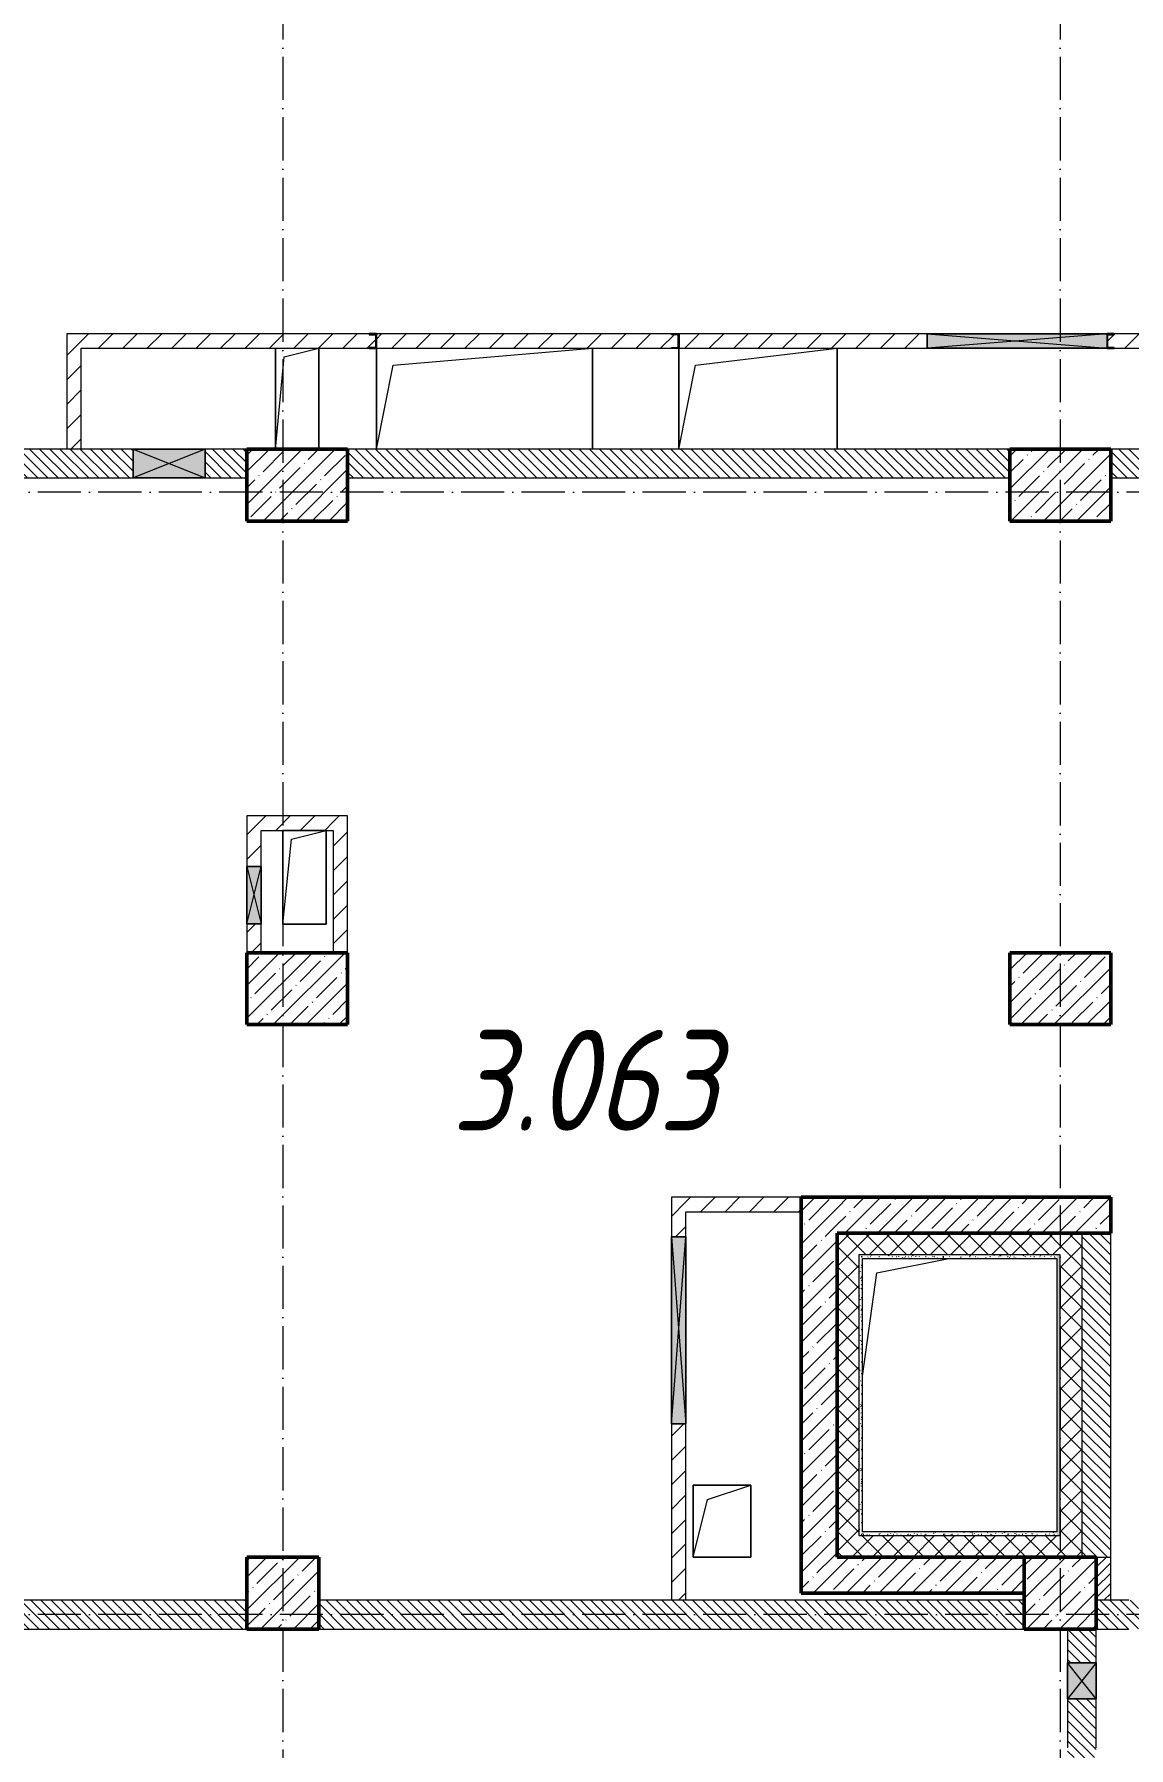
# Model space of a CAD drawing. Header units: millimetres. Extents: x -12989 to 629078, y -109036 to 555275.
# Drawn here: x 359795 to 367396, y -32507 to -20600 of the extents above; entities that cross this region are included whole.
import ezdxf

# ---------------------------------------------------------------- set-up
doc = ezdxf.new("R2010")
doc.units = ezdxf.units.MM
doc.linetypes.add('50_200_ШТРИХ_1Т_ш5_п1_п1_', pattern=[700, 500, -100, 0, -100])
for name, color, linetype, lineweight in [('4 -стяжа', 7, 'Continuous', 30), ('A-DETL-GENF-OTLN', 7, 'Continuous', 9), ('A-FLOR-____-OTLN', 7, 'Continuous', 9), ('A-GENM-____-MCUT', 7, 'Continuous', 25), ('A-GENM-____-OTLN', 7, 'Continuous', 9), ('A-GENM-____-OTLN-1', 7, 'Continuous', 25), ('A-GLAZ-____-OTLN', 7, 'Continuous', 9), ('A-WALL-____-MCUT', 7, 'Continuous', 13), ('A-WALL-____-MCUT-1', 7, 'Continuous', 9), ('A-WALL-____-MCUT-2', 7, 'Continuous', 50), ('A-WALL-____-PATT-1', 7, 'Continuous', 9), ('A-WALL-FNSH-MCUT-1', 7, 'Continuous', 9), ('S-COLS-____-MCUT', 7, 'Continuous', 50), ('S-COLS-____-OTLN', 7, 'Continuous', 9), ('S-GRID-____-OTLN-1', 7, '50_200_ШТРИХ_1Т_ш5_п1_п1_', 9), ('Марки помещений', 7, 'Continuous', 9)]:
    doc.layers.add(name, color=color, linetype=linetype, lineweight=lineweight)
doc.layers.add('A-WALL-____-PATT-2', color=7, linetype='Continuous', lineweight=9, true_color=0x787878)
doc.layers.get('4 -стяжа').off()
doc.styles.add('ISOCPEUR_I_2', font='isocpeui.ttf', dxfattribs={"width": 0.85, "height": 2.3})
pattern_1 = [(135, (283770.707, -86863.456), (-35.35534, -35.35534), [])]
pattern_2 = [(45, (283770.71, -86863.46), (-84.85281, 84.85281), [])]
pattern_3 = [(45, (283770.7, -86863.46), (-114.04925, 114.04925), []), (45, (283884.76, -86863.46), (-114.04925, 114.04925), [201.612, -40.322, 3.353, -36.97])]
pattern_4 = [(0, (283770.707, -86863.456), (81.28, 20.32), [3.353, -57.607, 3.353, -57.607, -325.12]), (0, (283770.707, -86863.456), (81.28, 20.32), [-121.92, 3.353, -118.567, 3.353, -57.607, -142.24]), (0, (283770.707, -86863.456), (81.28, 20.32), [-304.8, 3.353, -37.287, 3.353, -98.247]), (120, (283801.187, -86853.296), (-58.2376362, 60.230545), [3.353, -57.607, 3.353, -57.607, -325.12]), (120, (283801.187, -86853.296), (-58.2376362, 60.230545), [-121.92, 3.353, -118.567, 3.353, -57.607, -142.24]), (120, (283801.187, -86853.296), (-58.2376362, 60.230545), [-304.8, 3.353, -37.287, 3.353, -98.247]), (240, (283811.347, -86812.656), (-23.0423638, -80.550545), [3.353, -57.607, 3.353, -57.607, -325.12]), (240, (283811.347, -86812.656), (-23.0423638, -80.550545), [-121.92, 3.353, -118.567, 3.353, -57.607, -142.24]), (240, (283811.347, -86812.656), (-23.0423638, -80.550545), [-304.8, 3.353, -37.287, 3.353, -98.247])]
pattern_5 = [(45, (283770.71, -86863.46), (-70.71068, 70.71068), []), (135, (283770.71, -86863.46), (-70.71068, -70.71068), [])]

# ---------------------------------------------------------------- blocks, each defined once
blk = doc.blocks.new('BSC_Колонна _Прямоугольная - 500х500-V38-АР1_План отверстий 3 этажа в осях 1-64_Ю-ЯЯ')
at = {"layer": 'S-COLS-____-OTLN'}
h = blk.add_hatch(dxfattribs=at)
h.set_pattern_fill('FP_46', color=256, style=0, pattern_type=2)
h.set_pattern_definition([(45, (-83150, -55431.04), (-114.04925, 114.04925), []), (45, (-83035.95, -55431.04), (-114.04925, 114.04925), [201.613, -40.323, 3.353, -36.97])])
h.paths.add_polyline_path([(-250, -250), (250, -250), (250, 250), (-250, 250)], flags=0)
at = {"layer": 'S-COLS-____-MCUT'}
for p, q in [((250, 250), (-250, 250)), ((-250, 250), (-250, -250)), ((250, -250), (250, 250)), ((-250, -250), (250, -250))]:
    blk.add_line(p, q, dxfattribs=at)
blk = doc.blocks.new('BSC_Колонна _Прямоугольная - 500х500-V42-АР1_План отверстий 3 этажа в осях 1-64_Ю-ЯЯ')
at = {"layer": 'S-COLS-____-OTLN'}
h = blk.add_hatch(dxfattribs=at)
h.set_pattern_fill('FP_50', color=256, style=0, pattern_type=2)
h.set_pattern_definition([(45, (-77750, -55431.04), (-114.04925, 114.04925), []), (45, (-77635.95, -55431.04), (-114.04925, 114.04925), [201.613, -40.323, 3.353, -36.97])])
h.paths.add_polyline_path([(-250, -250), (250, -250), (250, 250), (-250, 250)], flags=0)
at = {"layer": 'S-COLS-____-MCUT'}
for p, q in [((250, 250), (-250, 250)), ((-250, 250), (-250, -250)), ((250, -250), (250, 250)), ((-250, -250), (250, -250))]:
    blk.add_line(p, q, dxfattribs=at)
blk = doc.blocks.new('BSC_Колонна _Прямоугольная - 500х700-V106-АР1_План отверстий 3 этажа в осях 1-64_Ю-ЯЯ')
at = {"layer": 'S-COLS-____-OTLN'}
h = blk.add_hatch(dxfattribs=at)
h.set_pattern_fill('FP_111', color=256, style=0, pattern_type=2)
h.set_pattern_definition([(315, (-63131.04, 77850), (114.04925, 114.04925), []), (315, (-63131.04, 77735.95), (114.04925, 114.04925), [201.613, -40.323, 3.353, -36.97])])
h.paths.add_polyline_path([(-250, 350), (-250, -350), (250, -350), (250, 350)], flags=0)
at = {"layer": 'S-COLS-____-MCUT'}
for p, q in [((250, 350), (-250, 350)), ((-250, 350), (-250, -350)), ((250, -350), (250, 350)), ((-250, -350), (250, -350))]:
    blk.add_line(p, q, dxfattribs=at)
blk = doc.blocks.new('BSC_Колонна _Прямоугольная - 500х700-V107-АР1_План отверстий 3 этажа в осях 1-64_Ю-ЯЯ')
at = {"layer": 'S-COLS-____-OTLN'}
h = blk.add_hatch(dxfattribs=at)
h.set_pattern_fill('FP_112', color=256, style=0, pattern_type=2)
h.set_pattern_definition([(315, (-63131.04, 83150), (114.04925, 114.04925), []), (315, (-63131.04, 83035.95), (114.04925, 114.04925), [201.613, -40.323, 3.353, -36.97])])
h.paths.add_polyline_path([(-250, 350), (-250, -350), (250, -350), (250, 350)], flags=0)
at = {"layer": 'S-COLS-____-MCUT'}
for p, q in [((250, 350), (-250, 350)), ((-250, 350), (-250, -350)), ((250, -350), (250, 350)), ((-250, -350), (250, -350))]:
    blk.add_line(p, q, dxfattribs=at)
blk = doc.blocks.new('BSC_Колонна _Прямоугольная - 500х700-V125-АР1_План отверстий 3 этажа в осях 1-64_Ю-ЯЯ')
at = {"layer": 'S-COLS-____-OTLN'}
h = blk.add_hatch(dxfattribs=at)
h.set_pattern_fill('FP_130', color=256, style=0, pattern_type=2)
h.set_pattern_definition([(315, (-59631.04, 77850), (114.04925, 114.04925), []), (315, (-59631.04, 77735.95), (114.04925, 114.04925), [201.613, -40.323, 3.353, -36.97])])
h.paths.add_polyline_path([(-250, 350), (-250, -350), (250, -350), (250, 350)], flags=0)
at = {"layer": 'S-COLS-____-MCUT'}
for p, q in [((250, 350), (-250, 350)), ((-250, 350), (-250, -350)), ((250, -350), (250, 350)), ((-250, -350), (250, -350))]:
    blk.add_line(p, q, dxfattribs=at)
blk = doc.blocks.new('BSC_Колонна _Прямоугольная - 500х700-V126-АР1_План отверстий 3 этажа в осях 1-64_Ю-ЯЯ')
at = {"layer": 'S-COLS-____-OTLN'}
h = blk.add_hatch(dxfattribs=at)
h.set_pattern_fill('FP_131', color=256, style=0, pattern_type=2)
h.set_pattern_definition([(315, (-59631.04, 83150), (114.04925, 114.04925), []), (315, (-59631.04, 83035.95), (114.04925, 114.04925), [201.613, -40.323, 3.353, -36.97])])
h.paths.add_polyline_path([(-250, 350), (-250, -350), (250, -350), (250, 350)], flags=0)
at = {"layer": 'S-COLS-____-MCUT'}
for p, q in [((250, 350), (-250, 350)), ((-250, 350), (-250, -350)), ((250, -350), (250, 350)), ((-250, -350), (250, -350))]:
    blk.add_line(p, q, dxfattribs=at)
blk = doc.blocks.new('154_Фахверк_СКБ_Швеллер - Тип_100_3960-28318856-АР1_План отверстий 3 этажа в осях 1-64_Ю-ЯЯ')
at = {"layer": 'A-GENM-____-MCUT'}
for p, q in [((175, 50), (125, 50)), ((125, 50), (125, -50)), ((128, 47), (175, 47)), ((128, -47), (128, 47)), ((175, 47), (175, 50)), ((125, -50), (175, -50)), ((175, -47), (128, -47)), ((175, -50), (175, -47))]:
    blk.add_line(p, q, dxfattribs=at)
blk = doc.blocks.new('154_Фахверк_СКБ_Швеллер - Тип_100_3960-28494444-АР1_План отверстий 3 этажа в осях 1-64_Ю-ЯЯ')
at = {"layer": 'A-GENM-____-MCUT'}
for p, q in [((125, 50), (175, 50)), ((125, -50), (125, 50)), ((128, 47), (128, -47)), ((175, 47), (128, 47)), ((175, 50), (175, 47)), ((175, -50), (125, -50)), ((128, -47), (175, -47)), ((175, -47), (175, -50))]:
    blk.add_line(p, q, dxfattribs=at)
blk = doc.blocks.new('AR_Отверстие прямоугольное _в плите_ - AR_Отверстие прямоугольное _в плите_-30459803-АР1_План отверстий 3 этажа в осях 1-64_Ю-ЯЯ')
at = {"layer": 'A-GENM-____-OTLN'}
for p, q in [((-150, 350), (-150, -350)), ((-150, -350), (-90, 290)), ((-90, 290), (150, 350)), ((150, -350), (150, 350))]:
    blk.add_line(p, q, dxfattribs=at)
blk = doc.blocks.new('AR_Отверстие прямоугольное _в плите_ - AR_Отверстие прямоугольное _в плите_-30552792-АР1_План отверстий 3 этажа в осях 1-64_Ю-ЯЯ')
at = {"layer": 'A-GENM-____-OTLN'}
for p, q in [((150, 325), (-150, 325)), ((-150, 325), (-150, -325)), ((-150, -325), (-90, 265)), ((-90, 265), (150, 325)), ((150, -325), (150, 325)), ((-150, -325), (150, -325))]:
    blk.add_line(p, q, dxfattribs=at)
blk = doc.blocks.new('AR_Отверстие прямоугольное _в плите_ - AR_Отверстие прямоугольное _в плите_-30459445-АР1_План отверстий 3 этажа в осях 1-64_Ю-ЯЯ')
at = {"layer": 'A-GENM-____-OTLN'}
for p, q in [((200, 250), (-200, 250)), ((-200, 250), (-200, -250)), ((-100, 150), (200, 250)), ((200, -250), (200, 250)), ((-200, -250), (-100, 150)), ((-200, -250), (200, -250))]:
    blk.add_line(p, q, dxfattribs=at)
blk = doc.blocks.new('AR_Отверстие прямоугольное _в плите_ - AR_Отверстие прямоугольное _в плите_-30552518-АР1_План отверстий 3 этажа в осях 1-64_Ю-ЯЯ')
at = {"layer": 'A-GENM-____-OTLN'}
for p, q in [((-650, 132), (-550, 850)), ((-550, 850), (-50, 950))]:
    blk.add_line(p, q, dxfattribs=at)
blk = doc.blocks.new('AR_Отверстие прямоугольное _в плите_ - AR_Отверстие прямоугольное _в плите_-V205-АР1_План отверстий 3 этажа в осях 1-64_Ю-ЯЯ')
at = {"layer": 'A-GENM-____-OTLN'}
for p, q in [((-750, 350), (-750, -350)), ((-633, 233), (750, 350)), ((750, -350), (750, 350)), ((-750, -350), (-633, 233))]:
    blk.add_line(p, q, dxfattribs=at)
blk = doc.blocks.new('AR_Отверстие прямоугольное _в плите_ - AR_Отверстие прямоугольное _в плите_-30552744-АР1_План отверстий 3 этажа в осях 1-64_Ю-ЯЯ')
at = {"layer": 'A-GENM-____-OTLN'}
for p, q in [((-550, 350), (-550, -350)), ((-433, 233), (550, 350)), ((550, -350), (550, 350)), ((-550, -350), (-433, 233))]:
    blk.add_line(p, q, dxfattribs=at)
blk = doc.blocks.new('AR_Отверстие прямоугольное _в стене__БезПР - AR_Отверстие прямоугольное _в стене__БезПР-36427908-АР1_План отверстий 3 этажа в осях 1-64_Ю-ЯЯ')
at = {"layer": 'A-GLAZ-____-OTLN'}
blk.add_hatch(color=256, dxfattribs=at).paths.add_polyline_path([(250, -100), (250, 100), (-250, 100), (-250, -100)], flags=0)
at = {"layer": 'A-DETL-GENF-OTLN'}
for p, q in [((-250, -100), (-250, 100)), ((-250, 100), (250, 100)), ((250, 100), (-250, -100)), ((-250, 100), (250, -100)), ((250, 100), (-250, 100)), ((-250, 100), (-250, -100)), ((250, 100), (250, -100)), ((250, -100), (250, 100)), ((250, -100), (-250, -100)), ((-250, -100), (250, -100))]:
    blk.add_line(p, q, dxfattribs=at)
at = {"layer": 'A-GLAZ-____-OTLN'}
blk.add_line((250, 100), (-250, 100), dxfattribs=at)
blk = doc.blocks.new('AR_Отверстие прямоугольное _в стене__БезПР - AR_Отверстие прямоугольное _в стене__БезПР-36428025-АР1_План отверстий 3 этажа в осях 1-64_Ю-ЯЯ')
at = {"layer": 'A-GLAZ-____-OTLN'}
blk.add_hatch(color=256, dxfattribs=at).paths.add_polyline_path([(-200, -50), (200, -50), (200, 50), (-200, 50)], flags=0)
at = {"layer": 'A-DETL-GENF-OTLN'}
for p, q in [((-200, -50), (-200, 50)), ((-200, 50), (200, 50)), ((200, 50), (-200, -50)), ((-200, 50), (200, -50)), ((200, 50), (-200, 50)), ((-200, 50), (-200, -50)), ((200, 50), (200, -50)), ((200, -50), (200, 50)), ((200, -50), (-200, -50)), ((-200, -50), (200, -50))]:
    blk.add_line(p, q, dxfattribs=at)
at = {"layer": 'A-GLAZ-____-OTLN'}
blk.add_line((200, 50), (-200, 50), dxfattribs=at)
blk = doc.blocks.new('AR_Отверстие прямоугольное _в стене_ - AR_Отверстие прямоугольное _в стене__ОВ-36941390-АР1_План отверстий 3 этажа в осях 1-64_Ю-ЯЯ')
at = {"layer": 'A-GLAZ-____-OTLN'}
blk.add_hatch(color=256, dxfattribs=at).paths.add_polyline_path([(-650, -50), (650, -50), (650, 50), (-650, 50)], flags=0)
at = {"layer": 'A-DETL-GENF-OTLN'}
for p, q in [((-650, -50), (-650, 50)), ((-650, 50), (650, 50)), ((650, 50), (-650, -50)), ((-650, 50), (650, -50)), ((650, 50), (-650, 50)), ((-650, 50), (-650, -50)), ((650, 50), (650, -50)), ((650, -50), (650, 50)), ((650, -50), (-650, -50)), ((-650, -50), (650, -50))]:
    blk.add_line(p, q, dxfattribs=at)
blk = doc.blocks.new('AR_Отверстие прямоугольное _в стене_ - AR_Отверстие прямоугольное _в стене__ОВ-36940364-АР1_План отверстий 3 этажа в осях 1-64_Ю-ЯЯ')
at = {"layer": 'A-GLAZ-____-OTLN'}
blk.add_hatch(color=256, dxfattribs=at).paths.add_polyline_path([(625, -50), (625, 50), (-625, 50), (-625, -50)], flags=0)
at = {"layer": 'A-DETL-GENF-OTLN'}
for p, q in [((-625, -50), (-625, 50)), ((-625, 50), (625, 50)), ((625, 50), (-625, -50)), ((-625, 50), (625, -50)), ((625, 50), (-625, 50)), ((-625, 50), (-625, -50)), ((625, -50), (-625, -50)), ((-625, -50), (625, -50))]:
    blk.add_line(p, q, dxfattribs=at)
blk = doc.blocks.new('AR_Отверстие прямоугольное _в стене__БезПР - AR_Отверстие прямоугольное _в стене__БезПР-36899164-АР1_План отверстий 3 этажа в осях 1-64_Ю-ЯЯ')
at = {"layer": 'A-GLAZ-____-OTLN'}
blk.add_hatch(color=256, dxfattribs=at).paths.add_polyline_path([(125, 100), (-125, 100), (-125, -100), (125, -100)], flags=0)
at = {"layer": 'A-DETL-GENF-OTLN'}
for p, q in [((-125, -100), (-125, 100)), ((-125, 100), (125, 100)), ((125, 100), (-125, -100)), ((-125, 100), (125, -100)), ((125, 100), (-125, 100)), ((-125, 100), (-125, -100)), ((125, 100), (125, -100)), ((125, -100), (125, 100)), ((125, -100), (-125, -100)), ((-125, -100), (125, -100))]:
    blk.add_line(p, q, dxfattribs=at)
at = {"layer": 'A-GLAZ-____-OTLN'}
blk.add_line((125, 100), (-125, 100), dxfattribs=at)
blk = doc.blocks.new('3эт')
at = {"layer": 'S-GRID-____-OTLN-1', "color": 251, "ltscale": 0.6, "true_color": 0x636466}
for p, q in [((361520.7, 4029.4), (361520.7, -46882.4)), ((366920.7, 4029.4), (366920.7, -46882.4)), ((387845.1, -23782.4), (279101.9, -23782.4)), ((387845.1, -31582.4), (279101.9, -31582.4))]:
    blk.add_line(p, q, dxfattribs=at)

msp = doc.modelspace()

# ---------------------------------------------------------------- hatches: boundary and pattern name
at = {"layer": 'A-WALL-____-PATT-1'}
h = msp.add_hatch(dxfattribs=at)
h.set_pattern_fill('FP_7', color=256, style=0, pattern_type=2)
h.set_pattern_definition(pattern_2)
h.paths.add_polyline_path([(360020.7074, -23482.4142), (360120.7074, -23482.4142), (360120.7074, -22682.4142), (360020.7074, -22682.4142), (360020.7074, -23182.0629)], flags=0)
h = msp.add_hatch(dxfattribs=at)
h.set_pattern_fill('FP_7', color=256, style=0, pattern_type=2)
h.set_pattern_definition(pattern_2)
h.paths.add_polyline_path([(369440.7074, -22782.4142), (369440.7074, -22682.4142), (367295.7074, -22682.4142), (367295.7074, -22685.4142), (367248.7074, -22685.4142), (367248.7074, -22779.4142), (367295.7074, -22779.4142), (367295.7074, -22782.4142), (368594.9673, -22782.4142)], flags=0)
h.paths.add_polyline_path([(364220.7074, -22782.4142), (364220.7074, -22779.4142), (364267.7074, -22779.4142), (364267.7074, -22685.4142), (364220.7074, -22685.4142), (364220.7074, -22682.4142), (362170.7074, -22682.4142), (362170.7074, -22782.4142), (363292.5744, -22782.4142)], flags=0)
h.paths.add_polyline_path([(364270.7074, -22782.4142), (365995.7074, -22782.4142), (365995.7074, -22682.4142), (364270.7074, -22682.4142), (364270.7074, -22779.4142)], flags=0)
h.paths.add_polyline_path([(360120.7074, -22782.4142), (362120.7074, -22782.4142), (362120.7074, -22779.4142), (362167.7074, -22779.4142), (362167.7074, -22685.4142), (362120.7074, -22685.4142), (362120.7074, -22682.4142), (360120.7074, -22682.4142)], flags=0)
h = msp.add_hatch(dxfattribs=at)
h.set_pattern_fill('FP_9', color=256, style=0, pattern_type=2)
h.set_pattern_definition(pattern_1)
h.paths.add_polyline_path([(361270.7074, -23682.4142), (361270.7074, -23482.4142), (360980.7074, -23482.4142), (360980.7074, -23682.4142)], flags=0)
h.paths.add_polyline_path([(360480.7074, -23682.4142), (360480.7074, -23482.4142), (358520.7074, -23482.4142), (358520.7074, -23682.4142)], flags=0)
h = msp.add_hatch(dxfattribs=at)
h.set_pattern_fill('FP_9', color=256, style=0, pattern_type=2)
h.set_pattern_definition(pattern_1)
h.paths.add_polyline_path([(366570.7074, -23682.4142), (366570.7074, -23482.4142), (361970.7074, -23482.4142), (361970.7074, -23682.4142), (365060.0387, -23682.4142)], flags=0)
h = msp.add_hatch(dxfattribs=at)
h.set_pattern_fill('FP_9', color=256, style=0, pattern_type=2)
h.set_pattern_definition(pattern_1)
h.paths.add_polyline_path([(369540.7074, -23682.4142), (369540.7074, -23482.4142), (367270.7074, -23482.4142), (367270.7074, -23682.4142), (368594.9673, -23682.4142)], flags=0)
h = msp.add_hatch(dxfattribs=at)
h.set_pattern_fill('FP_7', color=256, style=0, pattern_type=2)
h.set_pattern_definition(pattern_2)
h.paths.add_polyline_path([(361370.7074, -26982.4142), (361370.7074, -26782.4142), (361270.7074, -26782.4142), (361270.7074, -26982.4142)], flags=0)
h.paths.add_polyline_path([(361270.7074, -26382.4142), (361370.7074, -26382.4142), (361370.7074, -26032.4142), (361270.7074, -26032.4142)], flags=0)
h = msp.add_hatch(dxfattribs=at)
h.set_pattern_fill('FP_7', color=256, style=0, pattern_type=2)
h.set_pattern_definition(pattern_2)
h.paths.add_polyline_path([(361370.7074, -26132.4142), (361870.7074, -26132.4142), (361870.7074, -26032.4142), (361370.7074, -26032.4142)], flags=0)
h = msp.add_hatch(dxfattribs=at)
h.set_pattern_fill('FP_7', color=256, style=0, pattern_type=2)
h.set_pattern_definition(pattern_2)
h.paths.add_polyline_path([(361870.7074, -26982.4142), (361970.7074, -26982.4142), (361970.7074, -26032.4142), (361870.7074, -26032.4142), (361870.7074, -26411.0331)], flags=0)
h = msp.add_hatch(dxfattribs=at)
h.set_pattern_fill('FP_7', color=256, style=0, pattern_type=2)
h.set_pattern_definition(pattern_2)
h.paths.add_polyline_path([(364220.7074, -31482.4142), (364320.7074, -31482.4142), (364320.7074, -30257.4142), (364220.7074, -30257.4142)], flags=0)
h.paths.add_polyline_path([(364314.226, -28957.4142), (364320.7074, -28957.4142), (364320.7074, -28682.4142), (364220.7074, -28682.4142), (364220.7074, -28957.4142)], flags=0)
h = msp.add_hatch(dxfattribs=at)
h.set_pattern_fill('FP_7', color=256, style=0, pattern_type=2)
h.set_pattern_definition(pattern_2)
h.paths.add_polyline_path([(365120.7074, -28782.4142), (365120.7074, -28682.4142), (364320.7074, -28682.4142), (364320.7074, -28782.4142), (365060.0387, -28782.4142)], flags=0)
h = msp.add_hatch(dxfattribs=at)
h.set_pattern_fill('FP_12', color=256, style=0, pattern_type=2)
h.set_pattern_definition(pattern_3)
h.paths.add_polyline_path([(365120.7074, -31182.4142), (365370.7074, -31182.4142), (365370.7074, -28682.4142), (365120.7074, -28682.4142), (365120.7074, -29640.0033)], flags=0)
h = msp.add_hatch(dxfattribs=at)
h.set_pattern_fill('FP_12', color=256, style=0, pattern_type=2)
h.set_pattern_definition(pattern_3)
h.paths.add_polyline_path([(367270.7074, -28932.4142), (367270.7074, -28682.4142), (365370.7074, -28682.4142), (365370.7074, -28932.4142)], flags=0)
h = msp.add_hatch(dxfattribs=at)
h.set_pattern_fill('FP_4', color=256, style=0, pattern_type=2)
h.set_pattern_definition(pattern_5)
h.paths.add_polyline_path([(365520.7074, -31032.4142), (365520.7074, -28932.4142), (365370.7074, -28932.4142), (365370.7074, -31032.4142)], flags=0)
h = msp.add_hatch(dxfattribs=at)
h.set_pattern_fill('FP_4', color=256, style=0, pattern_type=2)
h.set_pattern_definition(pattern_5)
h.paths.add_polyline_path([(365520.7074, -29082.4142), (366920.7074, -29082.4142), (366920.7074, -28932.4142), (365520.7074, -28932.4142)], flags=0)
h = msp.add_hatch(dxfattribs=at)
h.set_pattern_fill('FP_4', color=256, style=0, pattern_type=2)
h.set_pattern_definition(pattern_5)
h.paths.add_polyline_path([(366920.7074, -31182.4142), (367070.7074, -31182.4142), (367070.7074, -28932.4142), (366920.7074, -28932.4142), (366920.7074, -31032.4142)], flags=0)
h = msp.add_hatch(dxfattribs=at)
h.set_pattern_fill('FP_9', color=256, style=0, pattern_type=2)
h.set_pattern_definition(pattern_1)
h.paths.add_polyline_path([(367270.7074, -31182.4142), (367270.7074, -28932.4142), (367070.7074, -28932.4142), (367070.7074, -31182.4142), (367170.7074, -31182.4142)], flags=0)
h = msp.add_hatch(dxfattribs=at)
h.set_pattern_fill('FP_4', color=256, style=0, pattern_type=2)
h.set_pattern_definition(pattern_5)
h.paths.add_polyline_path([(366827.503, -31182.4142), (366920.7074, -31182.4142), (366920.7074, -31032.4142), (365370.7074, -31032.4142), (365370.7074, -31182.4142), (366670.7074, -31182.4142)], flags=0)
h = msp.add_hatch(dxfattribs=at)
h.set_pattern_fill('FP_12', color=256, style=0, pattern_type=2)
h.set_pattern_definition(pattern_3)
h.paths.add_polyline_path([(366670.7074, -31432.4142), (366670.7074, -31182.4142), (365120.7074, -31182.4142), (365120.7074, -31432.4142)], flags=0)
h = msp.add_hatch(dxfattribs=at)
h.set_pattern_fill('FP_8', color=256, style=0, pattern_type=2)
h.set_pattern_definition([(45, (283770.707, -86863.456), (-35.35534, 35.35534), [])])
h.paths.add_polyline_path([(367270.7074, -31482.4142), (367270.7074, -31182.4142), (367170.7074, -31182.4142), (367170.7074, -31482.4142)], flags=0)
h = msp.add_hatch(dxfattribs=at)
h.set_pattern_fill('FP_9', color=256, style=0, pattern_type=2)
h.set_pattern_definition(pattern_1)
h.paths.add_polyline_path([(361270.7074, -31682.4142), (361270.7074, -31482.4142), (358770.7074, -31482.4142), (358770.7074, -31682.4142), (359757.6459, -31682.4142)], flags=0)
h = msp.add_hatch(dxfattribs=at)
h.set_pattern_fill('FP_9', color=256, style=0, pattern_type=2)
h.set_pattern_definition(pattern_1)
h.paths.add_polyline_path([(366670.7074, -31682.4142), (366670.7074, -31482.4142), (361770.7074, -31482.4142), (361770.7074, -31682.4142), (365060.0387, -31682.4142)], flags=0)
h = msp.add_hatch(dxfattribs=at)
h.set_pattern_fill('FP_9', color=256, style=0, pattern_type=2)
h.set_pattern_definition(pattern_1)
h.paths.add_polyline_path([(369620.7074, -31682.4142), (369620.7074, -31482.4142), (369170.7074, -31482.4142), (369170.7074, -31682.4142)], flags=0)
h.paths.add_polyline_path([(367395.7074, -31682.4142), (367464.7074, -31682.4142), (367464.7074, -31613.4142), (367470.7074, -31613.4142), (367470.7074, -31551.4142), (367464.7074, -31551.4142), (367464.7074, -31482.4142), (367170.7074, -31482.4142), (367170.7074, -31682.4142)], flags=0)
h = msp.add_hatch(dxfattribs=at)
h.set_pattern_fill('FP_9', color=256, style=0, pattern_type=2)
h.set_pattern_definition(pattern_1)
h.paths.add_polyline_path([(367170.7074, -34682.4142), (367170.7074, -33738.4142), (367101.7074, -33738.4142), (367101.7074, -33732.4142), (367039.7074, -33732.4142), (367039.7074, -33738.4142), (366970.7074, -33738.4142), (366970.7074, -34682.4142)], flags=0)
h.paths.add_polyline_path([(367101.7074, -32582.4142), (367101.7074, -32576.4142), (367170.7074, -32576.4142), (367170.7074, -32167.4142), (366970.7074, -32167.4142), (366970.7074, -32576.4142), (367039.7074, -32576.4142), (367039.7074, -32582.4142)], flags=0)
h.paths.add_polyline_path([(366970.7074, -31917.4142), (367170.7074, -31917.4142), (367170.7074, -31682.4142), (366970.7074, -31682.4142)], flags=0)
at = {"layer": 'A-WALL-____-PATT-2'}
h = msp.add_hatch(dxfattribs=at)
h.set_pattern_fill('FP_155', color=256, style=0, pattern_type=2)
h.set_pattern_definition(pattern_4)
h.paths.add_polyline_path([(365520.7074, -31007.4142), (365545.7074, -31007.4142), (365545.7074, -29082.4142), (365520.7074, -29082.4142), (365520.7074, -29640.0033)], flags=0)
h = msp.add_hatch(dxfattribs=at)
h.set_pattern_fill('FP_155', color=256, style=0, pattern_type=2)
h.set_pattern_definition(pattern_4)
h.paths.add_polyline_path([(366895.7074, -29107.4142), (366895.7074, -29082.4142), (365545.7074, -29082.4142), (365545.7074, -29107.4142)], flags=0)
h = msp.add_hatch(dxfattribs=at)
h.set_pattern_fill('FP_155', color=256, style=0, pattern_type=2)
h.set_pattern_definition(pattern_4)
h.paths.add_polyline_path([(366895.7074, -31032.4142), (366920.7074, -31032.4142), (366920.7074, -29082.4142), (366895.7074, -29082.4142), (366895.7074, -31007.4142)], flags=0)
h = msp.add_hatch(dxfattribs=at)
h.set_pattern_fill('FP_155', color=256, style=0, pattern_type=2)
h.set_pattern_definition(pattern_4)
h.paths.add_polyline_path([(366895.7074, -31032.4142), (366895.7074, -31007.4142), (365520.7074, -31007.4142), (365520.7074, -31032.4142), (366827.503, -31032.4142)], flags=0)

# ---------------------------------------------------------------- linework, layer by layer
at = {"layer": 'A-FLOR-____-OTLN'}
for p, q in [((361470.7074, -23482.4142), (361470.7074, -22782.4142)), ((361770.7074, -22782.4142), (361770.7074, -23482.4142)), ((362170.7074, -23482.4142), (362170.7074, -22782.4142)), ((363670.7074, -22782.4142), (363670.7074, -23482.4142)), ((364270.7074, -23482.4142), (364270.7074, -22782.4142)), ((365370.7074, -22782.4142), (365370.7074, -23482.4142)), ((361520.7074, -26133.7559), (361820.7074, -26133.7559)), ((361520.7074, -26783.7559), (361520.7074, -26133.7559)), ((361820.7074, -26133.7559), (361820.7074, -26783.7559)), ((361820.7074, -26783.7559), (361520.7074, -26783.7559)), ((364370.7074, -30682.4142), (364770.7074, -30682.4142)), ((364370.7074, -31182.4142), (364370.7074, -30682.4142)), ((364770.7074, -30682.4142), (364770.7074, -31182.4142)), ((364770.7074, -31182.4142), (364370.7074, -31182.4142))]:
    msp.add_line(p, q, dxfattribs=at)
at = {"layer": 'A-WALL-____-MCUT'}
for p, q in [((360480.7074, -23482.4142), (358720.7074, -23482.4142)), ((361270.7074, -23482.4142), (360980.7074, -23482.4142)), ((366570.7074, -23482.4142), (361970.7074, -23482.4142)), ((369540.7074, -23482.4142), (367270.7074, -23482.4142)), ((358520.7074, -23682.4142), (360480.7074, -23682.4142)), ((360980.7074, -23682.4142), (361270.7074, -23682.4142)), ((361970.7074, -23682.4142), (366570.7074, -23682.4142)), ((367270.7074, -23682.4142), (369540.7074, -23682.4142)), ((367070.7074, -28932.4142), (367070.7074, -31182.4142)), ((367270.7074, -31182.4142), (367270.7074, -28932.4142)), ((367170.7074, -31182.4142), (367270.7074, -31182.4142)), ((361270.7074, -31482.4142), (358770.7074, -31482.4142)), ((366670.7074, -31482.4142), (361770.7074, -31482.4142)), ((367395.7074, -31482.4142), (367170.7074, -31482.4142)), ((358770.7074, -31682.4142), (361270.7074, -31682.4142)), ((361770.7074, -31682.4142), (366670.7074, -31682.4142)), ((366970.7074, -31682.4142), (366970.7074, -31917.4142)), ((367170.7074, -31917.4142), (367170.7074, -31682.4142)), ((367170.7074, -31682.4142), (367395.7074, -31682.4142)), ((366970.7074, -32167.4142), (366970.7074, -32507.4142)), ((367170.7074, -32507.4142), (367170.7074, -32167.4142))]:
    msp.add_line(p, q, dxfattribs=at)
at = {"layer": 'A-WALL-____-MCUT-1'}
for p, q in [((365520.7074, -29082.4142), (365520.7074, -31032.4142)), ((366920.7074, -29082.4142), (365520.7074, -29082.4142)), ((366920.7074, -31032.4142), (366920.7074, -29082.4142)), ((365520.7074, -31032.4142), (366920.7074, -31032.4142))]:
    msp.add_line(p, q, dxfattribs=at)
at = {"layer": 'A-WALL-____-MCUT-2'}
for p, q in [((365120.7074, -28682.4142), (365120.7074, -31432.4142)), ((367270.7074, -28682.4142), (365120.7074, -28682.4142)), ((367270.7074, -28932.4142), (367270.7074, -28682.4142)), ((365370.7074, -31182.4142), (365370.7074, -28932.4142)), ((365370.7074, -28932.4142), (367270.7074, -28932.4142)), ((366670.7074, -31182.4142), (365370.7074, -31182.4142)), ((365120.7074, -31432.4142), (366670.7074, -31432.4142))]:
    msp.add_line(p, q, dxfattribs=at)
at = {"layer": 'A-WALL-FNSH-MCUT-1'}
for p, q in [((362120.7074, -22682.4142), (360020.7074, -22682.4142)), ((360020.7074, -22682.4142), (360020.7074, -23482.4142)), ((364220.7074, -22682.4142), (362170.7074, -22682.4142)), ((365995.7074, -22682.4142), (364270.7074, -22682.4142)), ((369540.7074, -22682.4142), (367295.7074, -22682.4142)), ((360120.7074, -22782.4142), (362120.7074, -22782.4142)), ((360120.7074, -23482.4142), (360120.7074, -22782.4142)), ((362170.7074, -22782.4142), (364220.7074, -22782.4142)), ((364270.7074, -22782.4142), (365995.7074, -22782.4142)), ((367295.7074, -22782.4142), (369440.7074, -22782.4142)), ((361270.7074, -26032.4142), (361270.7074, -26382.4142)), ((361970.7074, -26032.4142), (361270.7074, -26032.4142)), ((361970.7074, -26982.4142), (361970.7074, -26032.4142)), ((361370.7074, -26382.4142), (361370.7074, -26132.4142)), ((361370.7074, -26132.4142), (361870.7074, -26132.4142)), ((361870.7074, -26132.4142), (361870.7074, -26982.4142)), ((361270.7074, -26782.4142), (361270.7074, -26982.4142)), ((361370.7074, -26982.4142), (361370.7074, -26782.4142)), ((364220.7074, -28682.4142), (364220.7074, -28957.4142)), ((365120.7074, -28682.4142), (364220.7074, -28682.4142)), ((364320.7074, -28957.4142), (364320.7074, -28782.4142)), ((364320.7074, -28782.4142), (365120.7074, -28782.4142)), ((365545.7074, -31007.4142), (365545.7074, -29107.4142)), ((365545.7074, -29107.4142), (366895.7074, -29107.4142)), ((366895.7074, -29107.4142), (366895.7074, -31007.4142)), ((364220.7074, -30257.4142), (364220.7074, -31482.4142)), ((364320.7074, -31482.4142), (364320.7074, -30257.4142)), ((366895.7074, -31007.4142), (365545.7074, -31007.4142)), ((367270.7074, -31482.4142), (367270.7074, -31182.4142))]:
    msp.add_line(p, q, dxfattribs=at)

# ---------------------------------------------------------------- block references
at = {"layer": '4 -стяжа'}
msp.add_blockref('3эт', (0, 0), dxfattribs=at)
at = {"layer": 'A-GENM-____-OTLN'}
for name, p in [('AR_Отверстие прямоугольное _в плите_ - AR_Отверстие прямоугольное _в плите_-30459803-АР1_План отверстий 3 этажа в осях 1-64_Ю-ЯЯ', (361620.7074, -23132.4142)), ('AR_Отверстие прямоугольное _в плите_ - AR_Отверстие прямоугольное _в плите_-V205-АР1_План отверстий 3 этажа в осях 1-64_Ю-ЯЯ', (362920.7074, -23132.4142)), ('AR_Отверстие прямоугольное _в плите_ - AR_Отверстие прямоугольное _в плите_-30552744-АР1_План отверстий 3 этажа в осях 1-64_Ю-ЯЯ', (364820.7074, -23132.4142)), ('AR_Отверстие прямоугольное _в плите_ - AR_Отверстие прямоугольное _в плите_-30552792-АР1_План отверстий 3 этажа в осях 1-64_Ю-ЯЯ', (361670.7074, -26458.7559)), ('AR_Отверстие прямоугольное _в плите_ - AR_Отверстие прямоугольное _в плите_-30552518-АР1_План отверстий 3 этажа в осях 1-64_Ю-ЯЯ', (366195.7074, -30057.4142)), ('AR_Отверстие прямоугольное _в плите_ - AR_Отверстие прямоугольное _в плите_-30459445-АР1_План отверстий 3 этажа в осях 1-64_Ю-ЯЯ', (364570.7074, -30932.4142))]:
    msp.add_blockref(name, p, dxfattribs=at)
at = {"layer": 'A-GENM-____-OTLN-1', "rotation": 180}
for name, p in [('154_Фахверк_СКБ_Швеллер - Тип_100_3960-28318856-АР1_План отверстий 3 этажа в осях 1-64_Ю-ЯЯ', (362295.7074, -22732.4142)), ('154_Фахверк_СКБ_Швеллер - Тип_100_3960-28494444-АР1_План отверстий 3 этажа в осях 1-64_Ю-ЯЯ', (364395.7074, -22732.4142))]:
    msp.add_blockref(name, p, dxfattribs=at)
at = {"layer": 'A-GENM-____-OTLN-1'}
msp.add_blockref('154_Фахверк_СКБ_Швеллер - Тип_100_3960-28318856-АР1_План отверстий 3 этажа в осях 1-64_Ю-ЯЯ', (367120.7074, -22732.4142), dxfattribs=at)
at = {"layer": 'A-GLAZ-____-OTLN'}
for name, p in [('AR_Отверстие прямоугольное _в стене_ - AR_Отверстие прямоугольное _в стене__ОВ-36940364-АР1_План отверстий 3 этажа в осях 1-64_Ю-ЯЯ', (366620.7074, -22732.4142)), ('AR_Отверстие прямоугольное _в стене__БезПР - AR_Отверстие прямоугольное _в стене__БезПР-36427908-АР1_План отверстий 3 этажа в осях 1-64_Ю-ЯЯ', (360730.7074, -23582.4142))]:
    msp.add_blockref(name, p, dxfattribs=at)
for name, p, rotation in [('AR_Отверстие прямоугольное _в стене__БезПР - AR_Отверстие прямоугольное _в стене__БезПР-36428025-АР1_План отверстий 3 этажа в осях 1-64_Ю-ЯЯ', (361320.7074, -26582.4142), 89.9999999999851), ('AR_Отверстие прямоугольное _в стене_ - AR_Отверстие прямоугольное _в стене__ОВ-36941390-АР1_План отверстий 3 этажа в осях 1-64_Ю-ЯЯ', (364270.7074, -29607.4142), 89.99999999999987), ('AR_Отверстие прямоугольное _в стене__БезПР - AR_Отверстие прямоугольное _в стене__БезПР-36899164-АР1_План отверстий 3 этажа в осях 1-64_Ю-ЯЯ', (367070.7074, -32042.4142), 269.9999999999999)]:
    msp.add_blockref(name, p, dxfattribs=dict(at, rotation=rotation))
at = {"layer": 'S-COLS-____-OTLN', "rotation": 89.9999999999999}
for name, p in [('BSC_Колонна _Прямоугольная - 500х700-V106-АР1_План отверстий 3 этажа в осях 1-64_Ю-ЯЯ', (361620.7074, -23732.4142)), ('BSC_Колонна _Прямоугольная - 500х700-V107-АР1_План отверстий 3 этажа в осях 1-64_Ю-ЯЯ', (366920.7074, -23732.4142)), ('BSC_Колонна _Прямоугольная - 500х700-V125-АР1_План отверстий 3 этажа в осях 1-64_Ю-ЯЯ', (361620.7074, -27232.4142)), ('BSC_Колонна _Прямоугольная - 500х700-V126-АР1_План отверстий 3 этажа в осях 1-64_Ю-ЯЯ', (366920.7074, -27232.4142))]:
    msp.add_blockref(name, p, dxfattribs=at)
at = {"layer": 'S-COLS-____-OTLN'}
for name, p in [('BSC_Колонна _Прямоугольная - 500х500-V42-АР1_План отверстий 3 этажа в осях 1-64_Ю-ЯЯ', (361520.7074, -31432.4142)), ('BSC_Колонна _Прямоугольная - 500х500-V38-АР1_План отверстий 3 этажа в осях 1-64_Ю-ЯЯ', (366920.7074, -31432.4142))]:
    msp.add_blockref(name, p, dxfattribs=at)

# ---------------------------------------------------------------- texts
at = {"layer": 'Марки помещений', "insert": (362693.6862, -27518.6237), "char_height": 700, "width": 785.65375, "attachment_point": 1, "style": 'ISOCPEUR_I_2'}
msp.add_mtext('3.063', dxfattribs=at)

doc.saveas('drawing.dxf')
